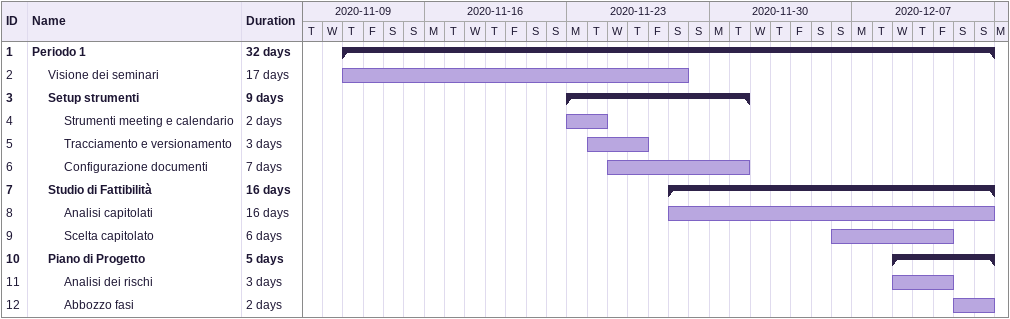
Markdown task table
| ID | Level | Task | Duration | Start | Finish |
|---|---|---|---|---|---|
| 1 | 1 | **Periodo 1** | 32d | 2020-11-12 | 2020-12-13 |
| 2 | 2 | Visione dei seminari | 17d | 2020-11-12 | 2020-11-28 |
| 3 | 2 | **Setup strumenti** | 9d | 2020-11-23 | 2020-12-01 |
| 4 | 3 | Strumenti meeting e calendario | 2d | 2020-11-23 | 2020-11-24 |
| 5 | 3 | Tracciamento e versionamento | 3d | 2020-11-24 | 2020-11-26 |
| 6 | 3 | Configurazione documenti | 7d | 2020-11-25 | 2020-12-01 |
| 7 | 2 | **Studio di Fattibilità** | 16d | 2020-11-28 | 2020-12-13 |
| 8 | 3 | Analisi capitolati | 16d | 2020-11-28 | 2020-12-13 |
| 9 | 3 | Scelta capitolato | 6d | 2020-12-06 | 2020-12-11 |
| 10 | 2 | **Piano di Progetto** | 5d | 2020-12-09 | 2020-12-13 |
| 11 | 3 | Analisi dei rischi | 3d | 2020-12-09 | 2020-12-11 |
| 12 | 3 | Abbozzo fasi | 2d | 2020-12-12 | 2020-12-13 |
